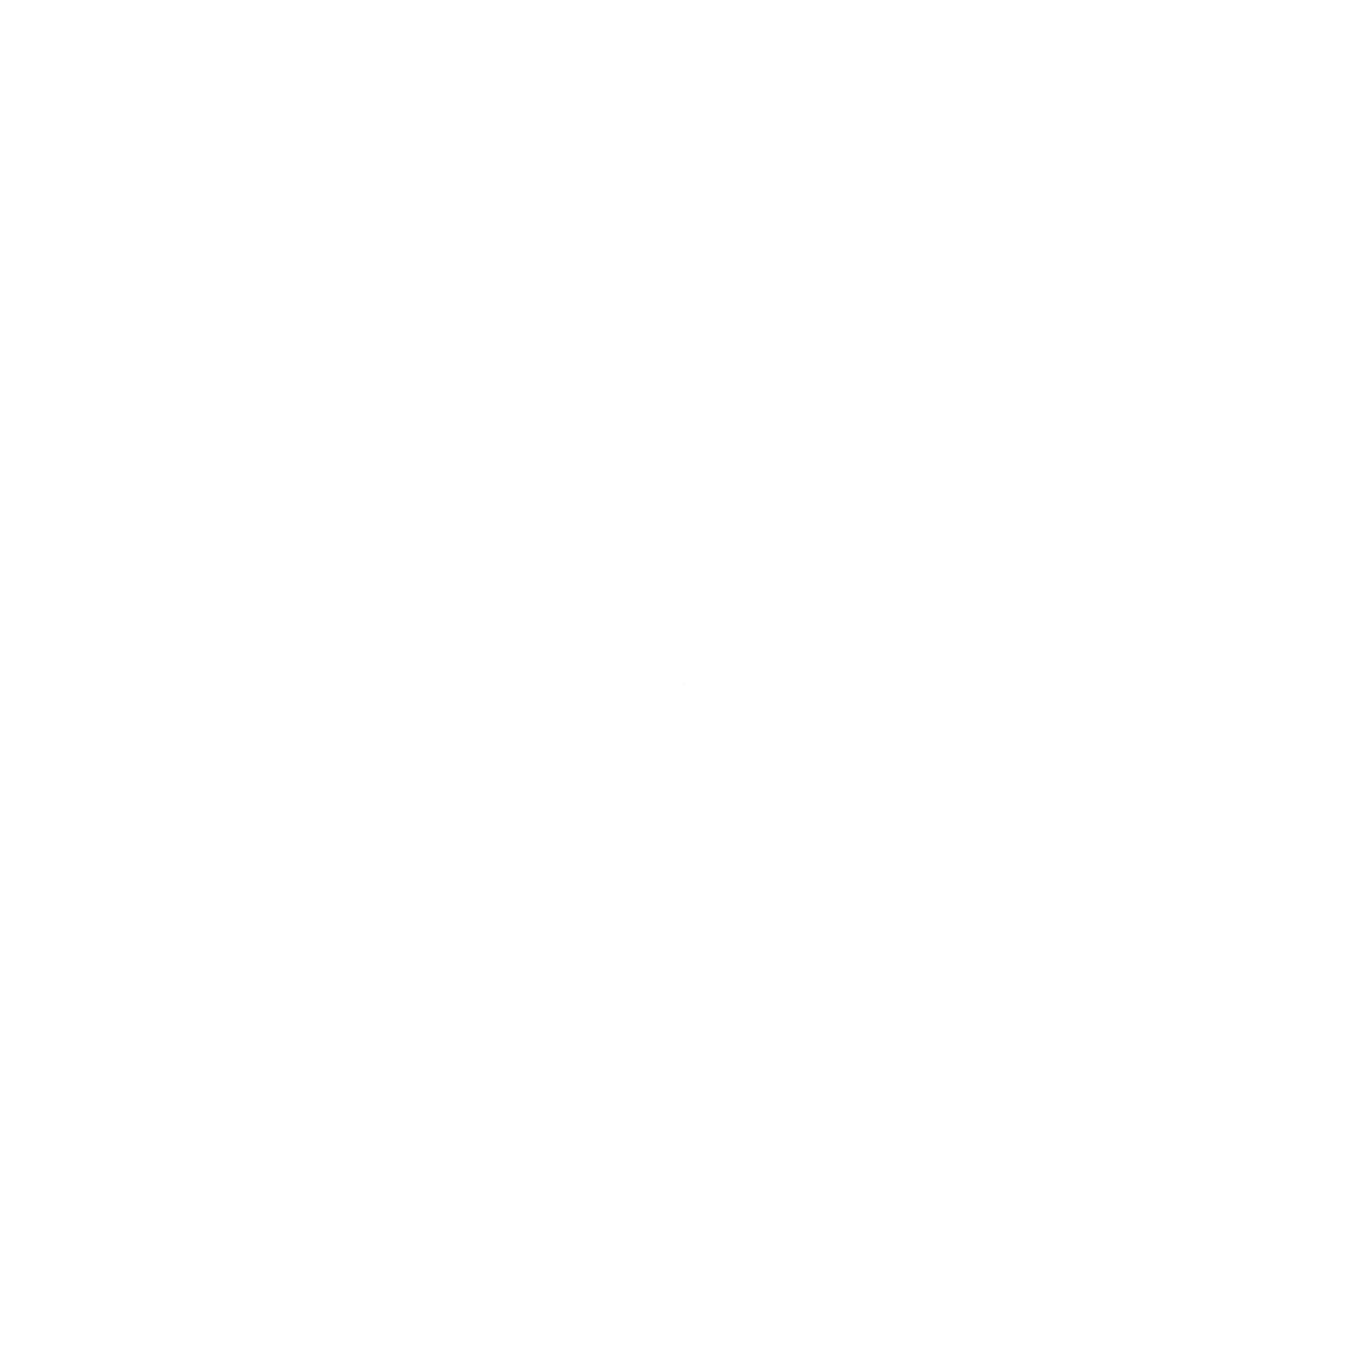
# Model space of a CAD drawing. Header units: millimetres. Extents: x 242.3866301958 to 242.3866301958, y 497.3511492109 to 497.3511492109.
import ezdxf

# ---------------------------------------------------------------- set-up
doc = ezdxf.new("R2010")
doc.units = ezdxf.units.MM
doc.header["$LTSCALE"] = 12

msp = doc.modelspace()

# ---------------------------------------------------------------- linework, layer by layer
msp.add_line((242.3866301958, 497.3511492109), (242.3866301958, 497.3511492109, 6000))

doc.saveas('drawing.dxf')
